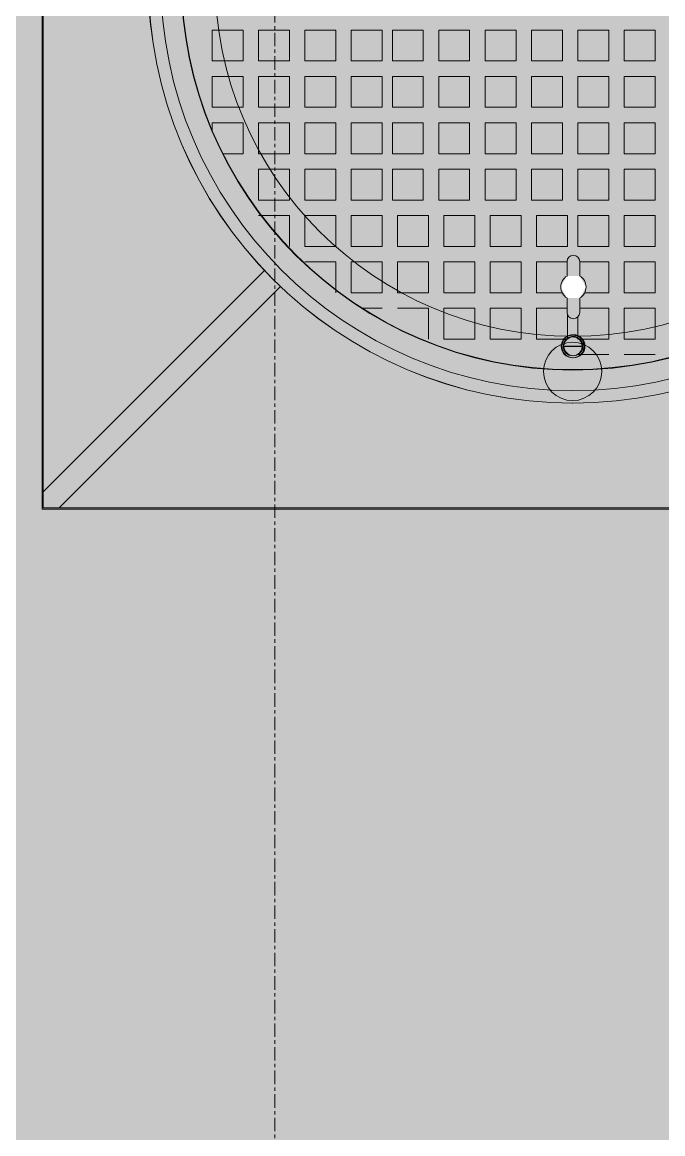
# Model space of a CAD drawing. Header units: millimetres. Extents: x 5121 to 246734, y -48180 to 129206.
# Drawn here: x 91514 to 92118, y 19148 to 20195 of the extents above; entities that cross this region are included whole.
import ezdxf

# ---------------------------------------------------------------- set-up
doc = ezdxf.new("R2010")
doc.units = ezdxf.units.MM
doc.linetypes.add('Grid Line', pattern=[22.225, 12.7, -3.175, 3.175, -3.175])
for name, color, linetype, lineweight in [('A-FLOR-PATT', 8, 'Continuous', 9), ('G-IMPT', 8, 'Continuous', 9), ('M-EQPM', 50, 'Continuous', 9), ('S-GRID-1', 1, 'Grid Line', 9)]:
    doc.layers.add(name, color=color, linetype=linetype, lineweight=lineweight)

# ---------------------------------------------------------------- blocks, each defined once
blk = doc.blocks.new('TKTC_NAP THAM BE XLNT_260130 - TKTC_XREF_260130_NAP THAM BE XLNT_dwg_TTT-HOOD ACCESS - TTT-HOOD ACCESS-1904605-MB BỂ XLNT 2 HẦM 1-3399785-TKCS_MB TỔNG THỂ TẦNG 1')
at = {"layer": 'G-IMPT'}
for p, q in [((170, -311), (170, -311)), ((16.2, -363), (0.1, -363))]:
    blk.add_line(p, q, dxfattribs=at)
at = {"layer": 'G-IMPT', "flags": 128}
for points in [[(-41.2, -86.1), (-41.2, -56.1), (-71.2, -56.1), (-71.2, -86.1), (-41.2, -86.1), (-41.2, -56.1), (-71.2, -56.1), (-71.2, -86.1), (-41.2, -86.1), (-41.2, -56.1), (-71.2, -56.1), (-71.2, -86.1), (-41.2, -86.1), (-41.2, -56.1), (-71.2, -56.1), (-71.2, -86.1), (-41.2, -86.1), (-71.2, -86.1), (-71.2, -56.1), (-41.2, -56.1), (-41.2, -86.1), (-71.2, -86.1), (-71.2, -56.1), (-41.2, -56.1), (-41.2, -86.1), (-71.2, -86.1), (-71.2, -56.1), (-41.2, -56.1), (-41.2, -86.1), (-71.2, -86.1), (-71.2, -56.1), (-41.2, -56.1)], [(3.8, -86.1), (3.8, -56.1), (-26.2, -56.1), (-26.2, -86.1), (3.8, -86.1), (3.8, -56.1), (-26.2, -56.1), (-26.2, -86.1), (3.8, -86.1), (3.8, -56.1), (-26.2, -56.1), (-26.2, -86.1), (3.8, -86.1), (3.8, -56.1), (-26.2, -56.1), (-26.2, -86.1), (3.8, -86.1), (-26.2, -86.1), (-26.2, -56.1), (3.8, -56.1), (3.8, -86.1), (-26.2, -86.1), (-26.2, -56.1), (3.8, -56.1), (3.8, -86.1), (-26.2, -86.1), (-26.2, -56.1), (3.8, -56.1), (3.8, -86.1), (-26.2, -86.1), (-26.2, -56.1), (3.8, -56.1)], [(48.8, -86.1), (48.8, -56.1), (18.8, -56.1), (18.8, -86.1), (48.8, -86.1), (48.8, -56.1), (18.8, -56.1), (18.8, -86.1), (48.8, -86.1), (48.8, -56.1), (18.8, -56.1), (18.8, -86.1), (48.8, -86.1), (48.8, -56.1), (18.8, -56.1), (18.8, -86.1), (48.8, -86.1), (18.8, -86.1), (18.8, -56.1), (48.8, -56.1), (48.8, -86.1), (18.8, -86.1), (18.8, -56.1), (48.8, -56.1), (48.8, -86.1), (18.8, -86.1), (18.8, -56.1), (48.8, -56.1), (48.8, -86.1), (18.8, -86.1), (18.8, -56.1), (48.8, -56.1)], [(93.8, -86.1), (93.8, -56.1), (63.8, -56.1), (63.8, -86.1), (93.8, -86.1), (93.8, -56.1), (63.8, -56.1), (63.8, -86.1), (93.8, -86.1), (93.8, -56.1), (63.8, -56.1), (63.8, -86.1), (93.8, -86.1), (93.8, -56.1), (63.8, -56.1), (63.8, -86.1), (93.8, -86.1), (63.8, -86.1), (63.8, -56.1), (93.8, -56.1), (93.8, -86.1), (63.8, -86.1), (63.8, -56.1), (93.8, -56.1), (93.8, -86.1), (63.8, -86.1), (63.8, -56.1), (93.8, -56.1), (93.8, -86.1), (63.8, -86.1), (63.8, -56.1), (93.8, -56.1)], [(138.8, -86.1), (138.8, -56.1), (108.8, -56.1), (108.8, -86.1), (138.8, -86.1), (138.8, -56.1), (108.8, -56.1), (108.8, -86.1), (138.8, -86.1), (138.8, -56.1), (108.8, -56.1), (108.8, -86.1), (138.8, -86.1), (138.8, -56.1), (108.8, -56.1), (108.8, -86.1), (138.8, -86.1), (108.8, -86.1), (108.8, -56.1), (138.8, -56.1), (138.8, -86.1), (108.8, -86.1), (108.8, -56.1), (138.8, -56.1), (138.8, -86.1), (108.8, -86.1), (108.8, -56.1), (138.8, -56.1), (138.8, -86.1), (108.8, -86.1), (108.8, -56.1), (138.8, -56.1)], [(183.8, -86.1), (183.8, -56.1), (153.8, -56.1), (153.8, -86.1), (183.8, -86.1), (183.8, -56.1), (153.8, -56.1), (153.8, -86.1), (183.8, -86.1), (183.8, -56.1), (153.8, -56.1), (153.8, -86.1), (183.8, -86.1), (183.8, -56.1), (153.8, -56.1), (153.8, -86.1), (183.8, -86.1), (153.8, -86.1), (153.8, -56.1), (183.8, -56.1), (183.8, -86.1), (153.8, -86.1), (153.8, -56.1), (183.8, -56.1), (183.8, -86.1), (153.8, -86.1), (153.8, -56.1), (183.8, -56.1), (183.8, -86.1), (153.8, -86.1), (153.8, -56.1), (183.8, -56.1)], [(223.8, -86.1), (193.8, -86.1), (193.8, -56.1), (223.8, -56.1), (223.8, -86.1), (193.8, -86.1), (193.8, -56.1), (223.8, -56.1), (223.8, -86.1), (193.8, -86.1), (223.8, -86.1), (193.8, -86.1)], [(268.8, -86.1), (238.8, -86.1), (238.8, -56.1), (268.8, -56.1), (268.8, -86.1), (238.8, -86.1), (238.8, -56.1), (268.8, -56.1), (268.8, -86.1), (238.8, -86.1), (238.8, -56.1), (268.8, -56.1)], [(313.8, -86.1), (313.8, -56.1), (283.8, -56.1), (283.8, -86.1), (313.8, -86.1), (313.8, -56.1), (283.8, -56.1), (283.8, -86.1), (313.8, -86.1), (313.8, -56.1), (283.8, -56.1), (283.8, -86.1), (313.8, -86.1), (313.8, -56.1), (283.8, -56.1), (283.8, -86.1), (313.8, -86.1), (283.8, -86.1), (283.8, -56.1), (313.8, -56.1)], [(358.8, -86.1), (328.8, -86.1), (328.8, -56.1), (358.8, -56.1), (358.8, -86.1), (328.8, -86.1), (328.8, -56.1), (358.8, -56.1), (358.8, -86.1), (328.8, -86.1), (328.8, -56.1), (358.8, -56.1), (358.8, -86.1), (328.8, -86.1), (328.8, -56.1), (358.8, -56.1), (358.8, -86.1), (328.8, -86.1), (328.8, -56.1), (358.8, -56.1), (358.8, -86.1), (328.8, -86.1), (328.8, -56.1), (358.8, -56.1)], [(-41.2, -131.1), (-41.2, -101.1), (-71.2, -101.1), (-71.2, -131.1), (-41.2, -131.1), (-41.2, -101.1), (-71.2, -101.1), (-71.2, -131.1), (-41.2, -131.1), (-41.2, -101.1), (-71.2, -101.1), (-71.2, -131.1), (-41.2, -131.1), (-41.2, -101.1), (-71.2, -101.1), (-71.2, -131.1), (-41.2, -131.1), (-41.2, -101.1), (-71.2, -101.1), (-71.2, -131.1), (-41.2, -131.1), (-41.2, -101.1), (-71.2, -101.1), (-71.2, -131.1), (-41.2, -131.1), (-41.2, -101.1), (-71.2, -101.1), (-71.2, -131.1), (-41.2, -131.1), (-71.2, -131.1), (-71.2, -101.1), (-41.2, -101.1)], [(3.8, -131.1), (3.8, -101.1), (-26.2, -101.1), (-26.2, -131.1), (3.8, -131.1), (3.8, -101.1), (-26.2, -101.1), (-26.2, -131.1), (3.8, -131.1), (3.8, -101.1), (-26.2, -101.1), (-26.2, -131.1), (3.8, -131.1), (3.8, -101.1), (-26.2, -101.1), (-26.2, -131.1), (3.8, -131.1), (3.8, -101.1), (-26.2, -101.1), (-26.2, -131.1), (3.8, -131.1), (3.8, -101.1), (-26.2, -101.1), (-26.2, -131.1), (3.8, -131.1), (3.8, -101.1), (-26.2, -101.1), (-26.2, -131.1), (3.8, -131.1), (-26.2, -131.1), (-26.2, -101.1), (3.8, -101.1)], [(48.8, -131.1), (48.8, -101.1), (18.8, -101.1), (18.8, -131.1), (48.8, -131.1), (48.8, -101.1), (18.8, -101.1), (18.8, -131.1), (48.8, -131.1), (48.8, -101.1), (18.8, -101.1), (18.8, -131.1), (48.8, -131.1), (48.8, -101.1), (18.8, -101.1), (18.8, -131.1), (48.8, -131.1), (48.8, -101.1), (18.8, -101.1), (18.8, -131.1), (48.8, -131.1), (48.8, -101.1), (18.8, -101.1), (18.8, -131.1), (48.8, -131.1), (48.8, -101.1), (18.8, -101.1), (18.8, -131.1), (48.8, -131.1), (18.8, -131.1), (18.8, -101.1), (48.8, -101.1)], [(93.8, -131.1), (63.8, -131.1), (63.8, -101.1), (93.8, -101.1), (93.8, -131.1), (63.8, -131.1), (63.8, -101.1), (93.8, -101.1), (93.8, -131.1), (63.8, -131.1), (63.8, -101.1), (93.8, -101.1), (93.8, -131.1), (63.8, -131.1), (63.8, -101.1), (93.8, -101.1), (93.8, -131.1), (63.8, -131.1), (63.8, -101.1), (93.8, -101.1), (93.8, -131.1), (63.8, -131.1), (63.8, -101.1), (93.8, -101.1), (93.8, -131.1), (63.8, -131.1), (63.8, -101.1), (93.8, -101.1), (93.8, -131.1), (63.8, -131.1), (63.8, -101.1), (93.8, -101.1)], [(138.8, -131.1), (138.8, -101.1), (108.8, -101.1), (108.8, -131.1), (138.8, -131.1), (138.8, -101.1), (108.8, -101.1), (108.8, -131.1), (138.8, -131.1), (138.8, -101.1), (108.8, -101.1), (108.8, -131.1), (138.8, -131.1), (138.8, -101.1), (108.8, -101.1), (108.8, -131.1), (138.8, -131.1), (138.8, -101.1), (108.8, -101.1), (108.8, -131.1), (138.8, -131.1), (138.8, -101.1), (108.8, -101.1), (108.8, -131.1), (138.8, -131.1), (138.8, -101.1), (108.8, -101.1), (108.8, -131.1), (138.8, -131.1), (108.8, -131.1), (108.8, -101.1), (138.8, -101.1)], [(183.8, -131.1), (183.8, -101.1), (153.8, -101.1), (153.8, -131.1), (183.8, -131.1), (183.8, -101.1), (153.8, -101.1), (153.8, -131.1), (183.8, -131.1), (183.8, -101.1), (153.8, -101.1), (153.8, -131.1), (183.8, -131.1), (183.8, -101.1), (153.8, -101.1), (153.8, -131.1), (183.8, -131.1), (183.8, -101.1), (153.8, -101.1), (153.8, -131.1), (183.8, -131.1), (183.8, -101.1), (153.8, -101.1), (153.8, -131.1), (183.8, -131.1), (183.8, -101.1), (153.8, -101.1), (153.8, -131.1), (183.8, -131.1), (153.8, -131.1), (153.8, -101.1), (183.8, -101.1)], [(223.8, -131.1), (193.8, -131.1), (193.8, -101.1), (223.8, -101.1), (223.8, -131.1), (193.8, -131.1), (193.8, -101.1), (223.8, -101.1), (223.8, -131.1), (193.8, -131.1), (193.8, -101.1), (223.8, -101.1), (223.8, -131.1), (193.8, -131.1), (193.8, -101.1), (223.8, -101.1), (223.8, -131.1), (193.8, -131.1), (193.8, -101.1), (223.8, -101.1), (223.8, -131.1), (193.8, -131.1), (193.8, -101.1), (223.8, -101.1), (223.8, -131.1), (193.8, -131.1), (193.8, -101.1), (223.8, -101.1), (223.8, -131.1), (193.8, -131.1), (193.8, -101.1), (223.8, -101.1)], [(268.8, -131.1), (268.8, -101.1), (238.8, -101.1), (238.8, -131.1), (268.8, -131.1), (268.8, -101.1), (238.8, -101.1), (238.8, -131.1), (268.8, -131.1), (268.8, -101.1), (238.8, -101.1), (238.8, -131.1), (268.8, -131.1), (268.8, -101.1), (238.8, -101.1), (238.8, -131.1), (268.8, -131.1), (268.8, -101.1), (238.8, -101.1), (238.8, -131.1), (268.8, -131.1), (268.8, -101.1), (238.8, -101.1), (238.8, -131.1), (268.8, -131.1), (268.8, -101.1), (238.8, -101.1), (238.8, -131.1), (268.8, -131.1), (238.8, -131.1), (238.8, -101.1), (268.8, -101.1)], [(313.8, -131.1), (313.8, -101.1), (283.8, -101.1), (283.8, -131.1), (313.8, -131.1), (283.8, -131.1), (283.8, -101.1), (313.8, -101.1), (313.8, -131.1), (283.8, -131.1), (283.8, -101.1), (313.8, -101.1)], [(358.8, -131.1), (358.8, -101.1), (328.8, -101.1), (328.8, -131.1), (358.8, -131.1), (328.8, -131.1), (328.8, -101.1), (358.8, -101.1), (358.8, -131.1), (328.8, -131.1), (328.8, -101.1), (358.8, -101.1), (358.8, -131.1), (328.8, -131.1), (328.8, -101.1), (358.8, -101.1)], [(-41.2, -176.1), (-71.2, -176.1), (-71.2, -146.1), (-41.2, -146.1), (-41.2, -176.1), (-71.2, -176.1), (-71.2, -146.1), (-41.2, -146.1), (-41.2, -176.1), (-71.2, -176.1), (-71.2, -146.1), (-41.2, -146.1), (-41.2, -176.1), (-71.2, -176.1), (-71.2, -146.1), (-41.2, -146.1), (-41.2, -176.1), (-71.2, -176.1), (-71.2, -146.1), (-41.2, -146.1), (-41.2, -176.1), (-71.2, -176.1), (-71.2, -146.1), (-41.2, -146.1), (-41.2, -176.1), (-71.2, -176.1), (-71.2, -146.1), (-41.2, -146.1), (-41.2, -176.1), (-71.2, -176.1), (-71.2, -146.1), (-41.2, -146.1), (-41.2, -176.1), (-71.2, -176.1), (-71.2, -146.1), (-41.2, -146.1)], [(3.8, -176.1), (-26.2, -176.1), (-26.2, -146.1), (3.8, -146.1), (3.8, -176.1), (-26.2, -176.1), (-26.2, -146.1), (3.8, -146.1), (3.8, -176.1), (-26.2, -176.1), (-26.2, -146.1), (3.8, -146.1), (3.8, -176.1), (-26.2, -176.1), (-26.2, -146.1), (3.8, -146.1), (3.8, -176.1), (-26.2, -176.1), (-26.2, -146.1), (3.8, -146.1), (3.8, -176.1), (-26.2, -176.1), (-26.2, -146.1), (3.8, -146.1), (3.8, -176.1), (-26.2, -176.1), (-26.2, -146.1), (3.8, -146.1), (3.8, -176.1), (-26.2, -176.1), (-26.2, -146.1), (3.8, -146.1), (3.8, -176.1), (-26.2, -176.1), (-26.2, -146.1), (3.8, -146.1)], [(48.8, -176.1), (18.8, -176.1), (18.8, -146.1), (48.8, -146.1), (48.8, -176.1), (18.8, -176.1), (18.8, -146.1), (48.8, -146.1), (48.8, -176.1), (18.8, -176.1), (18.8, -146.1), (48.8, -146.1), (48.8, -176.1), (18.8, -176.1), (18.8, -146.1), (48.8, -146.1), (48.8, -176.1), (18.8, -176.1), (18.8, -146.1), (48.8, -146.1), (48.8, -176.1), (18.8, -176.1), (18.8, -146.1), (48.8, -146.1), (48.8, -176.1), (18.8, -176.1), (18.8, -146.1), (48.8, -146.1), (48.8, -176.1), (18.8, -176.1), (18.8, -146.1), (48.8, -146.1), (48.8, -176.1), (18.8, -176.1), (18.8, -146.1), (48.8, -146.1)], [(93.8, -176.1), (93.8, -146.1), (63.8, -146.1), (63.8, -176.1), (93.8, -176.1), (93.8, -146.1), (63.8, -146.1), (63.8, -176.1), (93.8, -176.1), (93.8, -146.1), (63.8, -146.1), (63.8, -176.1), (93.8, -176.1), (93.8, -146.1), (63.8, -146.1), (63.8, -176.1), (93.8, -176.1), (93.8, -146.1), (63.8, -146.1), (63.8, -176.1), (93.8, -176.1), (93.8, -146.1), (63.8, -146.1), (63.8, -176.1), (93.8, -176.1), (93.8, -146.1), (63.8, -146.1), (63.8, -176.1), (93.8, -176.1), (63.8, -176.1), (63.8, -146.1), (93.8, -146.1), (93.8, -176.1), (63.8, -176.1), (63.8, -146.1), (93.8, -146.1)], [(138.8, -176.1), (108.8, -176.1), (108.8, -146.1), (138.8, -146.1), (138.8, -176.1), (108.8, -176.1), (108.8, -146.1), (138.8, -146.1), (138.8, -176.1), (108.8, -176.1), (108.8, -146.1), (138.8, -146.1), (138.8, -176.1), (108.8, -176.1), (108.8, -146.1), (138.8, -146.1), (138.8, -176.1), (108.8, -176.1), (108.8, -146.1), (138.8, -146.1), (138.8, -176.1), (108.8, -176.1), (108.8, -146.1), (138.8, -146.1), (138.8, -176.1), (108.8, -176.1), (108.8, -146.1), (138.8, -146.1), (138.8, -176.1), (108.8, -176.1), (108.8, -146.1), (138.8, -146.1), (138.8, -176.1), (108.8, -176.1), (108.8, -146.1), (138.8, -146.1)], [(183.8, -176.1), (153.8, -176.1), (153.8, -146.1), (183.8, -146.1), (183.8, -176.1), (153.8, -176.1), (153.8, -146.1), (183.8, -146.1), (183.8, -176.1), (153.8, -176.1), (153.8, -146.1), (183.8, -146.1), (183.8, -176.1), (153.8, -176.1), (153.8, -146.1), (183.8, -146.1), (183.8, -176.1), (153.8, -176.1), (153.8, -146.1), (183.8, -146.1), (183.8, -176.1), (153.8, -176.1), (153.8, -146.1), (183.8, -146.1), (183.8, -176.1), (153.8, -176.1), (153.8, -146.1), (183.8, -146.1), (183.8, -176.1), (153.8, -176.1), (153.8, -146.1), (183.8, -146.1), (183.8, -176.1), (153.8, -176.1), (153.8, -146.1), (183.8, -146.1)], [(223.8, -176.1), (223.8, -146.1), (193.8, -146.1), (193.8, -176.1), (223.8, -176.1), (223.8, -146.1), (193.8, -146.1), (193.8, -176.1), (223.8, -176.1), (193.8, -176.1), (193.8, -146.1), (223.8, -146.1), (223.8, -176.1), (193.8, -176.1), (193.8, -146.1), (223.8, -146.1), (223.8, -176.1), (193.8, -176.1), (193.8, -146.1), (223.8, -146.1), (223.8, -176.1), (193.8, -176.1), (193.8, -146.1), (223.8, -146.1), (223.8, -176.1), (193.8, -176.1), (193.8, -146.1), (223.8, -146.1), (223.8, -176.1), (193.8, -176.1), (193.8, -146.1), (223.8, -146.1), (223.8, -176.1), (193.8, -176.1), (193.8, -146.1), (223.8, -146.1), (223.8, -176.1), (193.8, -176.1), (193.8, -146.1), (223.8, -146.1), (223.8, -176.1), (193.8, -176.1), (193.8, -146.1), (223.8, -146.1), (223.8, -176.1), (193.8, -176.1), (193.8, -146.1), (223.8, -146.1)], [(268.8, -176.1), (238.8, -176.1), (238.8, -146.1), (268.8, -146.1), (268.8, -176.1), (238.8, -176.1), (238.8, -146.1), (268.8, -146.1), (268.8, -176.1), (238.8, -176.1), (238.8, -146.1), (268.8, -146.1), (268.8, -176.1), (238.8, -176.1), (238.8, -146.1), (268.8, -146.1), (268.8, -176.1), (238.8, -176.1), (238.8, -146.1), (268.8, -146.1), (268.8, -176.1), (238.8, -176.1), (238.8, -146.1), (268.8, -146.1), (268.8, -176.1), (238.8, -176.1), (238.8, -146.1), (268.8, -146.1), (268.8, -176.1), (238.8, -176.1), (238.8, -146.1), (268.8, -146.1), (268.8, -176.1), (238.8, -176.1), (238.8, -146.1), (268.8, -146.1), (268.8, -176.1), (238.8, -176.1), (238.8, -146.1), (268.8, -146.1)], [(313.8, -176.1), (283.8, -176.1), (283.8, -146.1), (313.8, -146.1), (313.8, -176.1), (283.8, -176.1), (283.8, -146.1), (313.8, -146.1), (313.8, -176.1), (283.8, -176.1), (283.8, -146.1), (313.8, -146.1), (313.8, -176.1), (283.8, -176.1), (283.8, -146.1), (313.8, -146.1)], [(358.8, -154.1), (358.8, -146.1), (328.8, -146.1), (328.8, -176.1), (348.7, -176.1), (328.8, -176.1), (328.8, -146.1), (358.8, -146.1), (358.8, -154.1), (358.8, -146.1), (328.8, -146.1), (328.8, -176.1), (348.7, -176.1), (328.8, -176.1), (328.8, -146.1), (358.8, -146.1)], [(-41.2, -221.1), (-71.2, -221.1), (-71.2, -191.1), (-41.2, -191.1), (-41.2, -221.1), (-71.2, -221.1), (-71.2, -191.1), (-41.2, -191.1), (-41.2, -221.1), (-71.2, -221.1), (-71.2, -191.1), (-41.2, -191.1), (-41.2, -221.1), (-71.2, -221.1), (-71.2, -191.1), (-41.2, -191.1)], [(3.8, -221.1), (-26.2, -221.1), (-26.2, -191.1), (3.8, -191.1), (3.8, -221.1), (-26.2, -221.1), (-26.2, -191.1), (3.8, -191.1), (3.8, -221.1), (-26.2, -221.1), (-26.2, -191.1), (3.8, -191.1), (3.8, -221.1), (-26.2, -221.1), (-26.2, -191.1), (3.8, -191.1)], [(48.8, -221.1), (18.8, -221.1), (18.8, -191.1), (48.8, -191.1), (48.8, -221.1), (18.8, -221.1), (18.8, -191.1), (48.8, -191.1), (48.8, -221.1), (18.8, -221.1), (18.8, -191.1), (48.8, -191.1), (48.8, -221.1), (18.8, -221.1), (18.8, -191.1), (48.8, -191.1)], [(93.8, -221.1), (63.8, -221.1), (63.8, -191.1), (93.8, -191.1), (93.8, -221.1), (63.8, -221.1), (63.8, -191.1), (93.8, -191.1), (93.8, -221.1), (63.8, -221.1), (63.8, -191.1), (93.8, -191.1), (93.8, -221.1), (63.8, -221.1), (63.8, -191.1), (93.8, -191.1)], [(138.8, -221.1), (108.8, -221.1), (108.8, -191.1), (138.8, -191.1), (138.8, -221.1), (108.8, -221.1), (108.8, -191.1), (138.8, -191.1), (138.8, -221.1), (108.8, -221.1), (108.8, -191.1), (138.8, -191.1), (138.8, -221.1), (108.8, -221.1), (108.8, -191.1), (138.8, -191.1)], [(183.8, -221.1), (153.8, -221.1), (153.8, -191.1), (183.8, -191.1), (183.8, -221.1), (153.8, -221.1), (153.8, -191.1), (183.8, -191.1), (183.8, -221.1), (153.8, -221.1), (153.8, -191.1), (183.8, -191.1), (183.8, -221.1), (153.8, -221.1), (153.8, -191.1), (183.8, -191.1)], [(223.8, -221.1), (223.8, -191.1), (193.8, -191.1), (193.8, -221.1), (223.8, -221.1), (223.8, -191.1), (193.8, -191.1), (193.8, -221.1), (223.8, -221.1), (223.8, -191.1), (193.8, -191.1), (193.8, -221.1), (223.8, -221.1), (223.8, -191.1), (193.8, -191.1), (193.8, -221.1), (223.8, -221.1), (223.8, -191.1), (193.8, -191.1), (193.8, -221.1), (223.8, -221.1), (223.8, -191.1), (193.8, -191.1), (193.8, -221.1), (223.8, -221.1), (223.8, -191.1), (193.8, -191.1), (193.8, -221.1), (223.8, -221.1), (223.8, -191.1), (193.8, -191.1), (193.8, -221.1), (223.8, -221.1), (193.8, -221.1), (193.8, -191.1), (223.8, -191.1), (223.8, -221.1), (193.8, -221.1), (193.8, -191.1), (223.8, -191.1), (223.8, -221.1), (193.8, -221.1), (193.8, -191.1), (223.8, -191.1), (223.8, -221.1), (193.8, -221.1), (193.8, -191.1), (223.8, -191.1), (223.8, -221.1), (193.8, -221.1), (193.8, -191.1), (223.8, -191.1), (223.8, -221.1), (193.8, -221.1), (193.8, -191.1), (223.8, -191.1), (223.8, -221.1), (193.8, -221.1), (193.8, -191.1), (223.8, -191.1), (223.8, -221.1), (193.8, -221.1), (193.8, -191.1), (223.8, -191.1)], [(268.8, -221.1), (238.8, -221.1), (238.8, -191.1), (268.8, -191.1), (268.8, -221.1), (238.8, -221.1), (238.8, -191.1), (268.8, -191.1), (268.8, -221.1), (238.8, -221.1), (238.8, -191.1), (268.8, -191.1), (268.8, -221.1), (238.8, -221.1), (238.8, -191.1), (268.8, -191.1), (268.8, -221.1), (238.8, -221.1), (238.8, -191.1), (268.8, -191.1), (268.8, -221.1), (238.8, -221.1), (238.8, -191.1), (268.8, -191.1), (268.8, -221.1), (238.8, -221.1), (238.8, -191.1), (268.8, -191.1), (268.8, -221.1), (238.8, -221.1), (238.8, -191.1), (268.8, -191.1), (268.8, -221.1), (238.8, -221.1), (238.8, -191.1), (268.8, -191.1), (268.8, -221.1), (238.8, -221.1), (238.8, -191.1), (268.8, -191.1)], [(313.8, -221.1), (313.8, -191.1), (283.8, -191.1), (283.8, -221.1), (313.8, -221.1), (283.8, -221.1), (283.8, -191.1), (313.8, -191.1), (313.8, -221.1), (283.8, -221.1), (283.8, -191.1), (313.8, -191.1), (313.8, -221.1), (283.8, -221.1), (283.8, -191.1), (313.8, -191.1), (313.8, -221.1), (283.8, -221.1), (283.8, -191.1), (313.8, -191.1), (313.8, -221.1), (283.8, -221.1), (283.8, -191.1), (313.8, -191.1)], [(-41.2, -266.1), (-41.2, -236.1), (-71.2, -236.1), (-71.2, -266.1), (-41.2, -266.1), (-41.2, -236.1), (-71.2, -236.1), (-71.2, -266.1), (-41.2, -266.1), (-71.2, -266.1), (-71.2, -236.1), (-41.2, -236.1), (-41.2, -266.1), (-71.2, -266.1), (-71.2, -236.1), (-41.2, -236.1)], [(3.8, -266.1), (-26.2, -266.1), (-26.2, -236.1), (3.8, -236.1), (3.8, -266.1), (-26.2, -266.1), (-26.2, -236.1), (3.8, -236.1)], [(88.8, -266.1), (58.8, -266.1), (58.8, -236.1), (88.8, -236.1), (88.8, -266.1), (58.8, -266.1), (58.8, -236.1), (88.8, -236.1), (88.8, -266.1), (58.8, -266.1), (58.8, -236.1), (88.8, -236.1), (88.8, -266.1), (58.8, -266.1), (58.8, -236.1), (88.8, -236.1), (88.8, -266.1), (58.8, -266.1), (58.8, -236.1), (88.8, -236.1), (88.8, -266.1), (58.8, -266.1), (58.8, -236.1), (88.8, -236.1), (88.8, -266.1), (58.8, -266.1), (58.8, -236.1), (88.8, -236.1), (88.8, -266.1), (58.8, -266.1), (58.8, -236.1), (88.8, -236.1), (88.8, -266.1), (58.8, -266.1), (58.8, -236.1), (88.8, -236.1), (88.8, -266.1), (58.8, -266.1), (58.8, -236.1), (88.8, -236.1), (88.8, -266.1), (58.8, -266.1), (58.8, -236.1), (88.8, -236.1)], [(133.8, -266.1), (133.8, -236.1), (103.8, -236.1), (103.8, -266.1), (133.8, -266.1), (133.8, -236.1), (103.8, -236.1), (103.8, -266.1), (133.8, -266.1), (133.8, -236.1), (103.8, -236.1), (103.8, -266.1), (133.8, -266.1), (133.8, -236.1), (103.8, -236.1), (103.8, -266.1), (133.8, -266.1), (133.8, -236.1), (103.8, -236.1), (103.8, -266.1), (133.8, -266.1), (133.8, -236.1), (103.8, -236.1), (103.8, -266.1), (133.8, -266.1), (133.8, -236.1), (103.8, -236.1), (103.8, -266.1), (133.8, -266.1), (133.8, -236.1), (103.8, -236.1), (103.8, -266.1), (133.8, -266.1), (133.8, -236.1), (103.8, -236.1), (103.8, -266.1), (133.8, -266.1), (133.8, -236.1), (103.8, -236.1), (103.8, -266.1), (133.8, -266.1), (103.8, -266.1), (103.8, -236.1), (133.8, -236.1), (133.8, -266.1), (103.8, -266.1), (103.8, -236.1), (133.8, -236.1)], [(178.8, -266.1), (148.8, -266.1), (148.8, -236.1), (178.8, -236.1), (178.8, -266.1), (148.8, -266.1), (148.8, -236.1), (178.8, -236.1), (178.8, -266.1), (148.8, -266.1), (148.8, -236.1), (178.8, -236.1), (178.8, -266.1), (148.8, -266.1), (148.8, -236.1), (178.8, -236.1), (178.8, -266.1), (148.8, -266.1), (148.8, -236.1), (178.8, -236.1), (178.8, -266.1), (148.8, -266.1), (148.8, -236.1), (178.8, -236.1)], [(223.8, -266.1), (223.8, -236.1), (193.8, -236.1), (193.8, -266.1), (223.8, -266.1), (223.8, -236.1), (193.8, -236.1), (193.8, -266.1), (223.8, -266.1), (193.8, -266.1), (193.8, -236.1), (223.8, -236.1), (223.8, -266.1), (193.8, -266.1), (193.8, -236.1), (223.8, -236.1), (223.8, -266.1), (193.8, -266.1), (193.8, -236.1), (223.8, -236.1), (223.8, -266.1), (193.8, -266.1), (193.8, -236.1), (223.8, -236.1), (223.8, -266.1), (193.8, -266.1), (193.8, -236.1), (223.8, -236.1), (223.8, -266.1), (193.8, -266.1), (193.8, -236.1), (223.8, -236.1), (223.8, -266.1), (193.8, -266.1), (193.8, -236.1), (223.8, -236.1), (223.8, -266.1), (193.8, -266.1), (193.8, -236.1), (223.8, -236.1), (223.8, -266.1), (193.8, -266.1), (193.8, -236.1), (223.8, -236.1), (223.8, -266.1), (193.8, -266.1), (193.8, -236.1), (223.8, -236.1)], [(268.8, -266.1), (238.8, -266.1), (238.8, -236.1), (268.8, -236.1), (268.8, -266.1), (238.8, -266.1), (238.8, -236.1), (268.8, -236.1), (268.8, -266.1), (238.8, -266.1), (238.8, -236.1), (268.8, -236.1), (268.8, -266.1), (238.8, -266.1), (238.8, -236.1), (268.8, -236.1), (268.8, -266.1), (238.8, -266.1), (238.8, -236.1), (268.8, -236.1), (268.8, -266.1), (238.8, -266.1), (238.8, -236.1), (268.8, -236.1), (268.8, -266.1), (238.8, -266.1), (238.8, -236.1), (268.8, -236.1), (268.8, -266.1), (238.8, -266.1), (238.8, -236.1), (268.8, -236.1)], [(313.8, -236.1), (283.8, -236.1), (283.8, -266.1), (283.8, -236.1), (313.8, -236.1), (283.8, -236.1), (283.8, -266.1), (283.8, -236.1)], [(-41.2, -311.1), (-71.2, -311.1), (-71.2, -281.1), (-41.2, -281.1), (-41.2, -311.1), (-71.2, -311.1), (-71.2, -281.1), (-41.2, -281.1), (-41.2, -311.1), (-71.2, -311.1), (-71.2, -281.1), (-41.2, -281.1), (-41.2, -311.1), (-71.2, -311.1), (-71.2, -281.1), (-41.2, -281.1)], [(2, -281.1), (-26.2, -281.1), (-26.2, -311.1), (-2.8, -311.1), (-26.2, -311.1), (-26.2, -281.1)], [(133.8, -311.1), (133.8, -281.1), (103.8, -281.1), (103.8, -311.1), (133.8, -311.1), (133.8, -281.1), (103.8, -281.1), (103.8, -311.1), (133.8, -311.1), (103.8, -311.1), (133.8, -311.1), (103.8, -311.1), (133.8, -311.1), (103.8, -311.1), (103.8, -281.1), (133.8, -281.1), (133.8, -311.1), (103.8, -311.1), (103.8, -281.1), (133.8, -281.1)], [(178.8, -311.1), (178.8, -281.1), (148.8, -281.1), (148.8, -311.1), (178.8, -311.1), (178.8, -281.1), (148.8, -281.1), (148.8, -311.1), (178.8, -311.1), (178.8, -281.1), (148.8, -281.1), (148.8, -311.1), (178.8, -311.1), (178.8, -281.1), (148.8, -281.1), (148.8, -311.1), (178.8, -311.1), (148.8, -311.1), (178.8, -311.1), (148.8, -311.1)], [(223.8, -311.1), (193.8, -311.1), (193.8, -281.1), (223.8, -281.1), (223.8, -311.1), (193.8, -311.1), (193.8, -281.1), (223.8, -281.1), (223.8, -311.1), (193.8, -311.1), (193.8, -281.1), (223.8, -281.1), (223.8, -311.1), (193.8, -311.1), (193.8, -281.1), (223.8, -281.1), (223.8, -311.1), (193.8, -311.1), (193.8, -281.1), (223.8, -281.1), (223.8, -311.1), (193.8, -311.1), (193.8, -281.1), (223.8, -281.1), (223.8, -311.1), (193.8, -311.1), (193.8, -281.1), (223.8, -281.1), (223.8, -311.1), (193.8, -311.1), (193.8, -281.1), (223.8, -281.1), (223.8, -311.1), (193.8, -311.1), (193.8, -281.1), (223.8, -281.1), (223.8, -311.1), (193.8, -311.1), (193.8, -281.1), (223.8, -281.1), (223.8, -311.1), (193.8, -311.1), (193.8, -281.1), (223.8, -281.1), (223.8, -311.1), (193.8, -311.1), (193.8, -281.1), (223.8, -281.1)], [(268.8, -281.1), (238.8, -281.1), (238.8, -311.1), (238.8, -281.1), (268.8, -281.1), (238.8, -281.1), (238.8, -311.1), (238.8, -281.1)], [(19.1, -311.1), (43.8, -311.1)], [(-41.2, -356.1), (-41.2, -326.1), (-71.2, -326.1), (-71.2, -356.1), (-41.2, -356.1), (-41.2, -326.1), (-71.2, -326.1), (-71.2, -356.1), (-41.2, -356.1), (-41.2, -326.1), (-71.2, -326.1), (-71.2, -356.1), (-41.2, -356.1), (-71.2, -356.1), (-71.2, -326.1), (-41.2, -326.1)], [(2, -326.1), (-26.2, -326.1), (-26.2, -356.1), (3.8, -356.1), (3.8, -334.5), (3.8, -356.1), (-26.2, -356.1), (-26.2, -326.1)], [(13.8, -332.5), (13.8, -356.1), (43.8, -356.1), (43.8, -326.1), (14.3, -326.1), (43.8, -326.1), (43.8, -356.1), (13.8, -356.1)], [(88.8, -356.1), (88.8, -326.1), (58.8, -326.1), (58.8, -356.1), (88.8, -356.1), (58.8, -356.1), (58.8, -326.1), (88.8, -326.1), (88.8, -356.1), (58.8, -356.1), (58.8, -326.1), (88.8, -326.1), (88.8, -356.1), (58.8, -356.1), (58.8, -326.1), (88.8, -326.1)], [(133.8, -356.1), (133.8, -326.1), (103.8, -326.1), (103.8, -356.1), (133.8, -356.1), (103.8, -356.1), (103.8, -326.1), (133.8, -326.1), (133.8, -356.1), (103.8, -356.1), (103.8, -326.1), (133.8, -326.1), (133.8, -356.1), (103.8, -356.1), (103.8, -326.1), (133.8, -326.1)], [(178.8, -326.1), (148.8, -326.1), (148.8, -356.1), (148.8, -326.1), (178.8, -326.1), (148.8, -326.1), (148.8, -356.1), (148.8, -326.1)], [(213.7, -326.1), (193.8, -326.1)], [(0.7, -363.1), (16.9, -363.1)], [(-41.2, -371.1), (-71.2, -371.1), (-41.2, -371.1), (-71.2, -371.1)], [(3.8, -371.1), (-26.2, -371.1)]]:
    blk.add_lwpolyline(points, close=True, dxfattribs=at)
for points in [[(13.8, -266.1), (43.8, -266.1), (43.8, -236.1), (13.8, -236.1), (13.8, -266.1), (43.8, -266.1), (43.8, -236.1), (13.8, -236.1), (13.8, -266.1), (43.8, -266.1), (43.8, -236.1), (13.8, -236.1), (13.8, -266.1), (43.8, -266.1), (43.8, -236.1), (13.8, -236.1), (13.8, -266.1), (43.8, -266.1), (43.8, -236.1), (13.8, -236.1), (13.8, -266.1), (43.8, -266.1), (43.8, -236.1), (13.8, -236.1), (13.8, -266.1), (43.8, -266.1), (43.8, -236.1), (13.8, -236.1), (13.8, -266.1), (43.8, -266.1), (43.8, -236.1), (13.8, -236.1), (13.8, -266.1), (43.8, -266.1), (43.8, -236.1), (13.8, -236.1), (13.8, -266.1), (43.8, -266.1), (43.8, -236.1), (13.8, -236.1), (13.8, -266.1), (43.8, -266.1), (43.8, -236.1), (13.8, -236.1), (13.8, -266.1), (43.8, -266.1), (43.8, -236.1), (13.8, -236.1), (13.8, -266.1), (43.8, -266.1), (43.8, -236.1), (13.8, -236.1), (13.8, -266.1), (43.8, -266.1), (43.8, -236.1), (13.8, -236.1), (13.8, -266.1), (43.8, -266.1), (43.8, -236.1), (13.8, -236.1), (13.8, -266.1), (43.8, -266.1), (43.8, -236.1), (13.8, -236.1), (13.8, -266.1), (43.8, -266.1), (43.8, -236.1), (13.8, -236.1), (13.8, -266.1), (43.8, -266.1), (43.8, -236.1), (13.8, -236.1), (13.8, -266.1), (43.8, -266.1), (43.8, -236.1), (13.8, -236.1), (13.8, -266.1), (43.8, -266.1), (43.8, -236.1), (13.8, -236.1), (13.8, -266.1), (43.8, -266.1), (13.8, -266.1), (13.8, -236.1), (43.8, -236.1), (43.8, -266.1), (13.8, -266.1), (13.8, -236.1), (43.8, -236.1), (43.8, -266.1)], [(2, -280.9), (2, -284.4), (2, -287.9), (2, -291.4), (2, -294.9)], [(14.3, -294.9), (14.3, -291.4), (14.3, -287.9), (14.3, -284.4), (14.3, -280.9)], [(14.3, -281.1), (43.8, -281.1), (43.8, -311.1)], [(88.8, -311.1), (88.8, -281.1), (58.8, -281.1), (58.8, -311.1), (88.8, -311.1), (88.8, -281.1), (58.8, -281.1), (58.8, -311.1), (88.8, -311.1), (88.8, -281.1), (58.8, -281.1), (58.8, -311.1), (88.8, -311.1), (58.8, -311.1), (88.8, -311.1), (58.8, -311.1)], [(2, -316.2), (2, -319.7), (2, -323.1), (2, -326.6), (2, -330.1)], [(14.3, -330.1), (14.3, -326.6), (14.3, -323.1), (14.3, -319.7), (14.3, -316.2)]]:
    blk.add_lwpolyline(points, dxfattribs=at)
at = {"layer": 'G-IMPT'}
for centre, radius in [((8.8, -6.1), 412.1), ((8.8, -6.1), 400), ((8.8, -6.1), 380), ((8.1, -363), 11.2), ((8.8, -363.1), 11.2), ((8.8, -363.1), 11.2)]:
    blk.add_circle(centre, radius, dxfattribs=at)
for centre, radius, start, end in [((8.1, -280.9), 6.15, 90, 180), ((8.1, -280.9), 6.15, 360, 90), ((8.1, -305.5), 12.3, 120, 240), ((8.1, -305.5), 12.3, 300, 60), ((8.1, -330.1), 6.15, 180, 270), ((8.1, -330.1), 6.15, 270, 360), ((8.1, -363), 9.23, 360, 180), ((8.1, -363), 9.23, 0, 180), ((8.8, -363.1), 9.23, 360, 180), ((8.8, -363.1), 9.23, 0, 180), ((8.8, -363.1), 9.23, 360, 180), ((8.8, -363.1), 9.23, 0, 180), ((8.1, -363), 9.23, 180, 360), ((8.1, -363), 9.23, 180, 360), ((8.8, -363.1), 9.23, 180, 360), ((8.8, -363.1), 9.23, 180, 360), ((8.8, -363.1), 9.23, 180, 360), ((8.8, -363.1), 9.23, 180, 360)]:
    blk.add_arc(centre, radius, start, end, dxfattribs=at)
blk = doc.blocks.new('TKTC_NAP THAM BE XLNT_260130 - TKTC_XREF_260130_NAP THAM BE XLNT_dwg_NAP THAM-3399787-TKCS_MB TỔNG THỂ TẦNG 1')
at = {"layer": 'G-IMPT'}
for p, q in [((585591.4, -155522.9), (585382.9, -155314.4)), ((585367.8, -155329.5), (585576.3, -155538))]:
    blk.add_line(p, q, dxfattribs=at)
at = {"layer": 'G-IMPT', "flags": 128}
for points in [[(584592.6, -155539.2), (585592.6, -155539.2), (585592.6, -154539.2), (584592.6, -154539.2)], [(585591.4, -154540.3), (584593.7, -154540.3), (584593.7, -155538), (585591.4, -155538)]]:
    blk.add_lwpolyline(points, close=True, dxfattribs=at)
at = {"layer": 'G-IMPT'}
for centre, radius in [((585092.6, -155039.2), 400), ((585092.6, -155039.2), 368.5), ((585092.6, -155039.2), 337.1), ((585092.6, -155409.4), 27.5)]:
    blk.add_circle(centre, radius, dxfattribs=at)
at = {"xscale": 0.9707134767847465, "yscale": 0.9707134767847465, "zscale": 0.9707134767847465}
blk.add_blockref('TKTC_NAP THAM BE XLNT_260130 - TKTC_XREF_260130_NAP THAM BE XLNT_dwg_TTT-HOOD ACCESS - TTT-HOOD ACCESS-1904605-MB BỂ XLNT 2 HẦM 1-3399785-TKCS_MB TỔNG THỂ TẦNG 1', (585084, -155033.3), dxfattribs=at)
blk = doc.blocks.new('TKTC_NAP THAM BE XLNT_260130 - TKTC_XREF_260130_NAP THAM BE XLNT_dwg-3399784-TKCS_MB TỔNG THỂ TẦNG 1')
at = {"extrusion": (0, 0, -1), "zscale": -1}
blk.add_blockref('TKTC_NAP THAM BE XLNT_260130 - TKTC_XREF_260130_NAP THAM BE XLNT_dwg_NAP THAM-3399787-TKCS_MB TỔNG THỂ TẦNG 1', (-674370.7, 174426.6), dxfattribs=at)
blk = doc.blocks.new('TKTC_NAP THAM BE XLNT_260130 - NẮP THĂM BỂ XLNT-2335565-TKCS_MB TỔNG THỂ TẦNG 1')
blk.add_blockref('TKTC_NAP THAM BE XLNT_260130 - TKTC_XREF_260130_NAP THAM BE XLNT_dwg-3399784-TKCS_MB TỔNG THỂ TẦNG 1', (-83427.6, -14087.9))

msp = doc.modelspace()

# ---------------------------------------------------------------- hatches: boundary and pattern name
at = {"layer": 'A-FLOR-PATT'}
h = msp.add_hatch(dxfattribs=at)
h.set_pattern_fill('FP_15', color=256, style=0, pattern_type=2)
h.set_pattern_definition([(50, (0, 0), (677.7247, -59.293), [70.866, -779.526]), (355, (0, 0), (-131.1036, 710.731), [56.693, -623.621]), (100.451, (56.5, -4.94), (546.6267, 651.434), [60.227, -662.495]), (46.184, (0, 189), (1008.414, -156.3987), [106.299, -1169.289]), (96.636, (84, 175.9), (883.1375, 920.431), [90.34, -993.743]), (351.184, (0, 189), (883.146, 920.423), [85.039, -935.431]), (21, (94.5, 141.73), (564.0056, -380.4262), [70.866, -779.526]), (326, (94.5, 141.7), (229.9034, 685.1796), [56.693, -623.621]), (71.451, (141.5, 110), (793.912, 304.7473), [60.227, -662.495]), (37.5, (0, 0), (11.4894, 314.54497), [10.394, -605.668, 10.394, -622.676, -625.983]), (37.5, (0, 0), (11.4894, 314.54497), [-1249.131, 10.394, -615.589]), (7.5, (0, 0), (248.5691, 372.672), [10.394, -350.55, 10.394, -591.495, -238.582]), (7.5, (0, 0), (248.5691, 372.672), [-962.833, 10.394, -228.189]), (327.5, (-210.7, 0), (504.39837, -21.31163), [10.394, -225.826, 10.394, -726.613, -977.951]), (327.5, (-210.7, 0), (504.39837, -21.31163), [-973.226, 10.394, -967.557]), (317.5, (-305.2, 0), (551.0412, 94.5872), [10.394, -296.692, 10.394, -479.054, -694.487]), (317.5, (-305.2, 0), (551.0412, 94.5872), [-796.534, 10.394, -684.093])])
h.paths.add_polyline_path([(58172.6, 13236.9), (71452.6, 13236.9), (71452.6, 14388.2), (79661.7, 14388.2), (79661.7, 15113.2), (79706.7, 15113.2), (79706.7, 14388.2), (81116.7, 14388.2), (81116.7, 15113.2), (81161.7, 15113.2), (81161.7, 14388.2), (89452.6, 14388.2), (89452.6, 13236.9), (115083.5, 13236.9), (115083.5, 13256.9), (116102.6, 13256.9), (116102.6, 17226.9), (116092.6, 17226.9), (116092.6, 20878.2), (83667.6, 20878.2), (83667.6, 20888.2), (81452.6, 20888.2), (81452.6, 20878.2), (44812.6, 20878.2), (44812.6, 17226.9), (44802.6, 17226.9), (44802.6, 13246.9), (44912.6, 13246.9), (44912.6, 13236.9), (58122.6, 13236.9)])
h.paths.add_polyline_path([(93977.4, 15435.6), (93971.5, 15446), (93977.4, 15456.3), (93989.4, 15456.3), (93995.4, 15446), (93989.4, 15435.6)])
h.paths.add_polyline_path([(99039.4, 15435.6), (99027.4, 15435.6), (99021.4, 15446), (99027.4, 15456.3), (99039.4, 15456.3), (99045.3, 15446), (99041.9, 15440)])
h.paths.add_polyline_path([(100288.2, 15435.6), (100276.2, 15435.6), (100270.3, 15446), (100276.2, 15456.3), (100288.2, 15456.3), (100294.2, 15446), (100290.7, 15440)])
h.paths.add_polyline_path([(95827.4, 15435.9), (95821.5, 15446.3), (95827.4, 15456.6), (95839.4, 15456.6), (95845.4, 15446.3), (95839.4, 15435.9)])
h.paths.add_polyline_path([(99028.1, 16016.9), (99021.4, 16027.3), (99028.1, 16037.7), (99043.5, 16034.1), (99046, 16027.3), (99040, 16016.9)])
h.paths.add_polyline_path([(93990, 16016.9), (93977.4, 16017), (93971.5, 16027.3), (93978.1, 16037.7), (93993.5, 16034.1), (93996, 16027.3), (93990.1, 16017)])
h.paths.add_polyline_path([(100288.8, 16016.9), (100276.2, 16017), (100270.3, 16027.3), (100276.9, 16037.7), (100292.3, 16034.1), (100294.8, 16027.3), (100288.9, 16017)])
h.paths.add_polyline_path([(95828.1, 16017.2), (95821.5, 16027.6), (95828.1, 16037.9), (95843.5, 16034.4), (95846, 16027.6), (95840, 16017.2)])
h.paths.add_polyline_path([(99482.5, 18936.9), (99470.6, 18936.9), (99464.6, 18947.3), (99470.6, 18957.6), (99482.5, 18957.6), (99488.5, 18947.3), (99485.1, 18941.3)])
h.paths.add_polyline_path([(99471.2, 19518.2), (99464.6, 19528.6), (99471.3, 19538.9), (99486.7, 19535.4), (99489.2, 19528.6), (99483.2, 19518.2), (99482.5, 19518.2)])
h.paths.add_polyline_path([(93289.8, 19934), (93277.8, 19934), (93271.8, 19944.4), (93277.8, 19954.7), (93289.8, 19954.7), (93295.7, 19944.4), (93292.3, 19938.4)])
h.paths.add_polyline_path([(92027.8, 19935.2), (92021.8, 19945.5), (92027.8, 19955.9), (92039.8, 19955.9), (92045.7, 19945.5), (92039.8, 19935.2)])
h.paths.add_polyline_path([(88426.8, 19935.6), (88421.8, 19949.5), (88426.8, 19956.3), (88438.8, 19956.3), (88444.7, 19946), (88438.8, 19935.6)])
h.paths.add_polyline_path([(97240.2, 19936.8), (97228.3, 19936.8), (97222.3, 19947.1), (97228.3, 19957.5), (97240.2, 19957.5), (97246.2, 19947.1), (97242.7, 19941.2)])
h.paths.add_polyline_path([(93290.4, 20515.3), (93277.8, 20515.3), (93271.8, 20525.7), (93278.5, 20536), (93293.9, 20532.5), (93296.4, 20525.6), (93290.4, 20515.3)])
h.paths.add_polyline_path([(92040.4, 20516.5), (92027.8, 20516.5), (92021.8, 20526.8), (92028.5, 20537.2), (92043.9, 20533.7), (92046.4, 20526.8), (92040.4, 20516.5)])
h.paths.add_polyline_path([(88438.1, 20516.9), (88426.1, 20517), (88420.2, 20527.3), (88426.2, 20537.6), (88438.8, 20537.6), (88444.1, 20524.9), (88438.8, 20517), (88438.1, 20517)])
h.paths.add_polyline_path([(97240.8, 20518.1), (97228.3, 20518.1), (97222.3, 20528.5), (97228.9, 20538.8), (97244.3, 20535.3), (97246.8, 20528.4), (97240.9, 20518.1)])

# ---------------------------------------------------------------- linework, layer by layer
at = {"layer": 'S-GRID-1'}
msp.add_line((91752.6, 15460.6), (91752.6, 23210.6), dxfattribs=at)

# ---------------------------------------------------------------- block references
at = {"layer": 'M-EQPM'}
msp.add_blockref('TKTC_NAP THAM BE XLNT_260130 - NẮP THĂM BỂ XLNT-2335565-TKCS_MB TỔNG THỂ TẦNG 1', (86182.6, 14936.6), dxfattribs=at)

doc.saveas('drawing.dxf')
